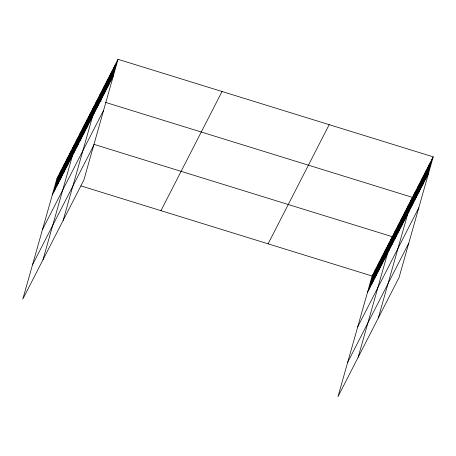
<?xml version="1.0" encoding="UTF-8"?>
<svg xmlns="http://www.w3.org/2000/svg" width="456" height="456" viewBox="0 0 456 456"><rect width="100%" height="100%" fill="white"/><g stroke="black" fill="none" stroke-linecap="round" stroke-linejoin="round"><path stroke-width="0.68" d="M118.041 59.314L56.943 178.478L22.8 299.147L83.893 179.983L118.041 59.314L433.2 156.853L399.057 277.522L337.959 396.686L372.107 276.017L433.2 156.853M53.694 192.244L58.385 175.674M55.136 189.434L59.827 172.864M56.578 186.624L61.264 170.054M58.015 183.819L62.706 167.244M59.457 181.009L64.148 164.434M60.899 178.199L65.584 161.629M62.335 175.389L67.026 158.819M63.777 172.585L68.468 156.009M65.219 169.774L69.905 153.199M66.656 166.964L71.347 150.389M68.098 164.154L72.789 147.584M69.534 161.344L74.225 144.774M70.976 158.54L75.667 141.964M42.961 259.823L77.11 139.154L80.438 140.186M73.855 152.92L78.546 136.35M75.297 150.109L79.988 133.54M76.739 147.299L81.424 130.729M78.175 144.495L82.867 127.919M79.618 141.685L84.309 125.109M81.06 138.875L85.745 122.305M82.496 136.065L87.187 119.495M83.938 133.255L88.629 116.685M85.38 130.45L90.066 113.875M86.817 127.64L91.508 111.064M88.259 124.83L92.95 108.26M89.701 122.02L94.386 105.45M91.137 119.215L95.828 102.64M63.122 220.499L97.27 99.83L101.266 101.067M93.964 113.704L98.656 97.128M95.35 111.002L100.035 94.432M96.735 108.3L101.42 91.73M98.12 105.598L102.805 89.028M99.505 102.896L104.19 86.326M100.89 100.2L105.575 83.625M102.269 97.498L106.96 80.923M103.654 94.797L108.346 78.221M105.04 92.095L109.731 75.519M106.425 89.393L111.116 72.823M107.81 86.691L112.501 70.121M109.195 83.989L113.886 67.42M110.58 81.288L115.271 64.718M111.965 78.592L116.656 62.016M368.858 289.782L373.544 273.207M370.295 286.972L374.986 270.397M371.737 284.162L376.428 267.592M373.179 281.352L377.864 264.782M374.615 278.542L379.306 261.972M376.057 275.737L380.749 259.162M377.494 272.927L382.185 256.352M378.936 270.117L383.627 253.547M380.378 267.307L385.069 250.737M381.814 264.503L386.506 247.927M383.257 261.693L387.948 245.117M384.699 258.883L389.384 242.307M386.135 256.072L390.826 239.503M358.12 357.361L392.268 236.692L93.776 144.313M389.019 250.458L393.705 233.882M390.456 247.648L395.147 231.072M391.898 244.838L396.589 228.268M393.34 242.028L398.025 225.458M394.776 239.218L399.467 222.648M396.218 236.413L400.909 219.838M397.66 233.603L402.346 217.027M399.097 230.793L403.788 214.223M400.539 227.983L405.23 211.413M401.975 225.173L406.666 208.603M403.417 222.368L408.109 205.793M404.86 219.558L409.545 202.983M406.296 216.748L410.987 200.178M378.28 318.037L412.429 197.368L105.268 102.309M409.123 211.236L413.814 194.666M410.508 208.54L415.199 191.965M411.893 205.838L416.584 189.263M413.278 203.137L417.97 186.561M414.664 200.435L419.355 183.859M416.049 197.733L420.734 181.163M417.434 195.031L422.119 178.461M418.819 192.329L423.504 175.76M420.204 189.628L424.889 173.058M421.589 186.931L426.274 170.356M422.968 184.23L427.66 167.654M424.354 181.528L429.045 164.952M425.739 178.826L430.43 162.25M427.124 176.124L431.815 159.554M52.258 195.054L113.35 75.89M42.533 229.402L103.632 110.238M32.518 264.799L93.617 145.629M160.951 210.666L222.043 91.502M268.105 243.829L329.198 124.665M367.416 292.587L428.509 173.422M357.698 326.941L418.79 207.776M347.683 362.332L408.775 243.168M56.943 178.478L60.277 179.51M80.946 185.905L372.107 276.017"/></g></svg>
